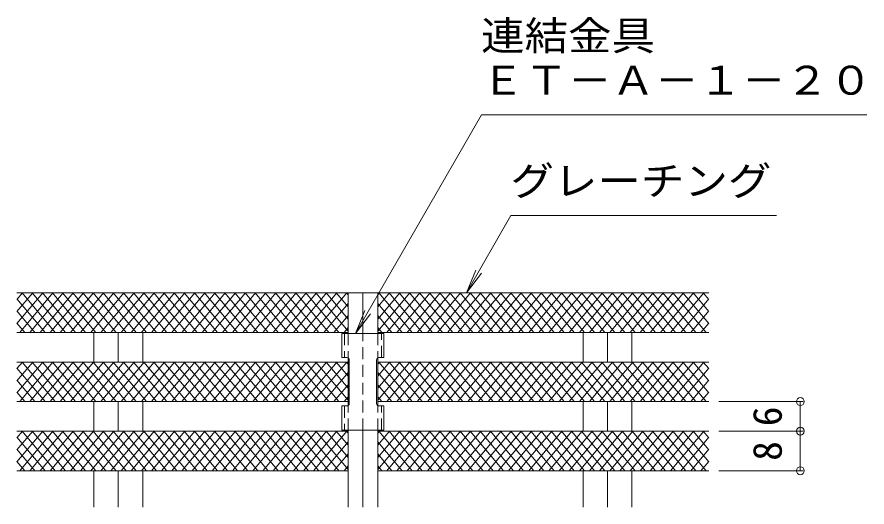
# Model space of a CAD drawing. Units: millimetres at full size, sheet at 1:2. Extents: x -192 to 130, y -269 to 237.
# Drawn here: x -41.8 to 130.2, y 128.6 to 227.8 of the extents above; entities that cross this region are included whole.
import ezdxf
from ezdxf.enums import TextEntityAlignment as Align

# ---------------------------------------------------------------- set-up
doc = ezdxf.new("R2010")
doc.units = ezdxf.units.MM
doc.header["$LTSCALE"] = 2
doc.header["$PDMODE"] = 32
doc.header["$PDSIZE"] = 1.6
doc.linetypes.add('DASHED1', pattern=[1.8, 1.2, -0.6])
for name, color, linetype, lineweight in [('0-5_寸法', 7, 'Continuous', 9), ('D-0_通り芯', 3, 'Continuous', 9), ('D-3_受枠', 7, 'Continuous', 9), ('D-4_寸法', 7, 'Continuous', 9)]:
    doc.layers.add(name, color=color, linetype=linetype, lineweight=lineweight)
doc.styles.add('ＭＳ ゴシック', font='')
doc.styles.get('ＭＳ ゴシック').set_extended_font_data('MS Gothic')

msp = doc.modelspace()

# ---------------------------------------------------------------- linework, layer by layer
at = {"layer": '0-5_寸法'}
for p, q in [((49.123, 171.96), (51.036, 176.58)), ((49.123, 171.96), (52.166, 175.927)), ((26.679, 163.76), (28.592, 168.38)), ((26.679, 163.76), (29.723, 167.727))]:
    msp.add_line(p, q, dxfattribs=at)
for points in [[(26.679, 163.76), (52.202, 207.968), (130.194, 207.968)], [(49.123, 171.96), (58.15, 187.596), (111.855, 187.596)]]:
    msp.add_lwpolyline(points, dxfattribs=at)
at = {"layer": 'D-0_通り芯'}
for p, q in [((-41.821, 165.736), (-36.598, 171.96)), ((-41.821, 168.18), (-38.649, 171.96)), ((-41.821, 170.624), (-40.7, 171.96)), ((-41.821, 171.96), (98.179, 171.96)), ((-36.131, 163.96), (-41.821, 170.741)), ((-41.26, 163.96), (-34.547, 171.96)), ((-34.081, 163.96), (-40.793, 171.96)), ((-39.209, 163.96), (-32.496, 171.96)), ((-32.03, 163.96), (-38.743, 171.96)), ((-37.158, 163.96), (-30.446, 171.96)), ((-29.979, 163.96), (-36.692, 171.96)), ((-35.107, 163.96), (-28.395, 171.96)), ((-27.928, 163.96), (-34.641, 171.96)), ((-33.057, 163.96), (-26.344, 171.96)), ((-25.877, 163.96), (-32.59, 171.96)), ((-31.006, 163.96), (-24.293, 171.96)), ((-23.826, 163.96), (-30.539, 171.96)), ((-28.955, 163.96), (-22.242, 171.96)), ((-21.776, 163.96), (-28.488, 171.96)), ((-26.904, 163.96), (-20.191, 171.96)), ((-19.725, 163.96), (-26.438, 171.96)), ((-24.853, 163.96), (-18.141, 171.96)), ((-17.674, 163.96), (-24.387, 171.96)), ((-22.802, 163.96), (-16.09, 171.96)), ((-15.623, 163.96), (-22.336, 171.96)), ((-20.752, 163.96), (-14.039, 171.96)), ((-13.572, 163.96), (-20.285, 171.96)), ((-18.701, 163.96), (-11.988, 171.96)), ((-11.521, 163.96), (-18.234, 171.96)), ((-16.65, 163.96), (-9.937, 171.96)), ((-9.471, 163.96), (-16.183, 171.96)), ((-14.599, 163.96), (-7.886, 171.96)), ((-7.42, 163.96), (-14.133, 171.96)), ((-12.548, 163.96), (-5.836, 171.96)), ((-5.369, 163.96), (-12.082, 171.96)), ((-10.497, 163.96), (-3.785, 171.96)), ((-3.318, 163.96), (-10.031, 171.96)), ((-8.447, 163.96), (-1.734, 171.96)), ((-1.267, 163.96), (-7.98, 171.96)), ((-6.396, 163.96), (0.317, 171.96)), ((0.784, 163.96), (-5.929, 171.96)), ((-4.345, 163.96), (2.368, 171.96)), ((2.834, 163.96), (-3.878, 171.96)), ((-2.294, 163.96), (4.419, 171.96)), ((4.885, 163.96), (-1.828, 171.96)), ((-0.243, 163.96), (6.469, 171.96)), ((6.936, 163.96), (0.223, 171.96)), ((1.807, 163.96), (8.52, 171.96)), ((8.987, 163.96), (2.274, 171.96)), ((3.858, 163.96), (10.571, 171.96)), ((11.037, 163.96), (4.325, 171.96)), ((5.909, 163.96), (12.622, 171.96)), ((13.088, 163.96), (6.375, 171.96)), ((7.96, 163.96), (14.672, 171.96)), ((15.139, 163.96), (8.426, 171.96)), ((10.01, 163.96), (16.723, 171.96)), ((17.19, 163.96), (10.477, 171.96)), ((12.061, 163.96), (18.774, 171.96)), ((19.241, 163.96), (12.528, 171.96)), ((14.112, 163.96), (20.825, 171.96)), ((21.291, 163.96), (14.579, 171.96)), ((16.163, 163.96), (22.876, 171.96)), ((23.342, 163.96), (16.629, 171.96)), ((18.214, 163.96), (24.926, 171.96)), ((25.179, 164.215), (18.68, 171.96)), ((25.179, 166.659), (20.731, 171.96)), ((25.179, 169.103), (22.782, 171.96)), ((25.179, 171.547), (24.832, 171.96)), ((25.179, 163.76), (25.179, 171.96)), ((28.179, 163.76), (28.179, 171.96)), ((31.179, 171.547), (31.525, 171.96)), ((31.179, 169.103), (33.576, 171.96)), ((31.179, 166.659), (35.627, 171.96)), ((31.179, 164.215), (37.678, 171.96)), ((31.179, 163.76), (31.179, 171.96)), ((38.144, 163.96), (31.432, 171.96)), ((33.016, 163.96), (39.729, 171.96)), ((40.195, 163.96), (33.482, 171.96)), ((35.067, 163.96), (41.779, 171.96)), ((42.246, 163.96), (35.533, 171.96)), ((37.117, 163.96), (43.83, 171.96)), ((44.297, 163.96), (37.584, 171.96)), ((39.168, 163.96), (45.881, 171.96)), ((46.347, 163.96), (39.635, 171.96)), ((41.219, 163.96), (47.932, 171.96)), ((48.398, 163.96), (41.685, 171.96)), ((43.27, 163.96), (49.982, 171.96)), ((50.449, 163.96), (43.736, 171.96)), ((45.32, 163.96), (52.033, 171.96)), ((52.5, 163.96), (45.787, 171.96)), ((47.371, 163.96), (54.084, 171.96)), ((54.551, 163.96), (47.838, 171.96)), ((49.422, 163.96), (56.135, 171.96)), ((56.601, 163.96), (49.889, 171.96)), ((51.473, 163.96), (58.186, 171.96)), ((58.652, 163.96), (51.939, 171.96)), ((53.523, 163.96), (60.236, 171.96)), ((60.703, 163.96), (53.99, 171.96)), ((55.574, 163.96), (62.287, 171.96)), ((62.754, 163.96), (56.041, 171.96)), ((57.625, 163.96), (64.338, 171.96)), ((64.804, 163.96), (58.092, 171.96)), ((59.676, 163.96), (66.389, 171.96)), ((66.855, 163.96), (60.143, 171.96)), ((61.727, 163.96), (68.44, 171.96)), ((68.906, 163.96), (62.193, 171.96)), ((63.778, 163.96), (70.49, 171.96)), ((70.957, 163.96), (64.244, 171.96)), ((65.828, 163.96), (72.541, 171.96)), ((73.008, 163.96), (66.295, 171.96)), ((67.879, 163.96), (74.592, 171.96)), ((75.059, 163.96), (68.346, 171.96)), ((69.93, 163.96), (76.643, 171.96)), ((77.11, 163.96), (70.397, 171.96)), ((71.981, 163.96), (78.694, 171.96)), ((79.16, 163.96), (72.448, 171.96)), ((74.032, 163.96), (80.745, 171.96)), ((81.211, 163.96), (74.499, 171.96)), ((76.083, 163.96), (82.796, 171.96)), ((83.262, 163.96), (76.549, 171.96)), ((78.134, 163.96), (84.846, 171.96)), ((85.313, 163.96), (78.6, 171.96)), ((80.184, 163.96), (86.897, 171.96)), ((87.364, 163.96), (80.651, 171.96)), ((82.235, 163.96), (88.948, 171.96)), ((89.415, 163.96), (82.702, 171.96)), ((84.286, 163.96), (90.999, 171.96)), ((91.465, 163.96), (84.753, 171.96)), ((86.337, 163.96), (93.05, 171.96)), ((93.516, 163.96), (86.804, 171.96)), ((88.388, 163.96), (95.101, 171.96)), ((95.567, 163.96), (88.854, 171.96)), ((90.439, 163.96), (97.151, 171.96)), ((97.618, 163.96), (90.905, 171.96)), ((92.489, 163.96), (98.179, 170.741)), ((98.179, 165.736), (92.956, 171.96)), ((98.179, 168.18), (95.007, 171.96)), ((98.179, 170.624), (97.058, 171.96)), ((20.264, 163.96), (25.179, 169.817)), ((36.094, 163.96), (31.179, 169.817)), ((-38.182, 163.96), (-41.821, 168.297)), ((22.315, 163.96), (25.179, 167.373)), ((34.043, 163.96), (31.179, 167.373)), ((94.54, 163.96), (98.179, 168.297)), ((-40.233, 163.96), (-41.821, 165.853)), ((96.591, 163.96), (98.179, 165.853)), ((-41.821, 163.96), (25.179, 163.96)), ((-26.271, 157.96), (-26.271, 163.96)), ((-21.321, 157.96), (-21.321, 163.96)), ((-16.371, 157.96), (-16.371, 163.96)), ((24.366, 163.96), (25.179, 164.929)), ((31.992, 163.96), (31.179, 164.929)), ((98.179, 163.96), (31.179, 163.96)), ((72.729, 157.96), (72.729, 163.96)), ((77.679, 157.96), (77.679, 163.96)), ((82.629, 157.96), (82.629, 163.96)), ((25.179, 149.127), (25.179, 158.793)), ((31.179, 149.127), (31.179, 158.793)), ((-41.821, 151.736), (-36.598, 157.96)), ((-41.821, 154.18), (-38.649, 157.96)), ((-41.821, 156.624), (-40.7, 157.96)), ((-41.821, 157.96), (25.179, 157.96)), ((-36.131, 149.96), (-41.821, 156.741)), ((-41.26, 149.96), (-34.547, 157.96)), ((-34.081, 149.96), (-40.793, 157.96)), ((-39.209, 149.96), (-32.496, 157.96)), ((-32.03, 149.96), (-38.743, 157.96)), ((-37.158, 149.96), (-30.446, 157.96)), ((-29.979, 149.96), (-36.692, 157.96)), ((-35.107, 149.96), (-28.395, 157.96)), ((-27.928, 149.96), (-34.641, 157.96)), ((-33.057, 149.96), (-26.344, 157.96)), ((-25.877, 149.96), (-32.59, 157.96)), ((-31.006, 149.96), (-24.293, 157.96)), ((-23.826, 149.96), (-30.539, 157.96)), ((-28.955, 149.96), (-22.242, 157.96)), ((-21.776, 149.96), (-28.488, 157.96)), ((-26.904, 149.96), (-20.191, 157.96)), ((-19.725, 149.96), (-26.438, 157.96)), ((-24.853, 149.96), (-18.141, 157.96)), ((-17.674, 149.96), (-24.387, 157.96)), ((-22.802, 149.96), (-16.09, 157.96)), ((-15.623, 149.96), (-22.336, 157.96)), ((-20.752, 149.96), (-14.039, 157.96)), ((-13.572, 149.96), (-20.285, 157.96)), ((-18.701, 149.96), (-11.988, 157.96)), ((-11.521, 149.96), (-18.234, 157.96)), ((-16.65, 149.96), (-9.937, 157.96)), ((-9.471, 149.96), (-16.183, 157.96)), ((-14.599, 149.96), (-7.886, 157.96)), ((-7.42, 149.96), (-14.133, 157.96)), ((-12.548, 149.96), (-5.836, 157.96)), ((-5.369, 149.96), (-12.082, 157.96)), ((-10.497, 149.96), (-3.785, 157.96)), ((-3.318, 149.96), (-10.031, 157.96)), ((-8.447, 149.96), (-1.734, 157.96)), ((-1.267, 149.96), (-7.98, 157.96)), ((-6.396, 149.96), (0.317, 157.96)), ((0.784, 149.96), (-5.929, 157.96)), ((-4.345, 149.96), (2.368, 157.96)), ((2.834, 149.96), (-3.878, 157.96)), ((-2.294, 149.96), (4.419, 157.96)), ((4.885, 149.96), (-1.828, 157.96)), ((-0.243, 149.96), (6.469, 157.96)), ((6.936, 149.96), (0.223, 157.96)), ((1.807, 149.96), (8.52, 157.96)), ((8.987, 149.96), (2.274, 157.96)), ((3.858, 149.96), (10.571, 157.96)), ((11.037, 149.96), (4.325, 157.96)), ((5.909, 149.96), (12.622, 157.96)), ((13.088, 149.96), (6.375, 157.96)), ((7.96, 149.96), (14.672, 157.96)), ((15.139, 149.96), (8.426, 157.96)), ((10.01, 149.96), (16.723, 157.96)), ((17.19, 149.96), (10.477, 157.96)), ((12.061, 149.96), (18.774, 157.96)), ((19.241, 149.96), (12.528, 157.96)), ((14.112, 149.96), (20.825, 157.96)), ((21.291, 149.96), (14.579, 157.96)), ((16.163, 149.96), (22.876, 157.96)), ((23.342, 149.96), (16.629, 157.96)), ((18.214, 149.96), (24.926, 157.96)), ((25.179, 150.215), (18.68, 157.96)), ((25.179, 152.659), (20.731, 157.96)), ((25.179, 155.103), (22.782, 157.96)), ((25.179, 157.547), (24.832, 157.96)), ((31.179, 157.547), (31.525, 157.96)), ((31.179, 155.103), (33.576, 157.96)), ((31.179, 152.659), (35.627, 157.96)), ((31.179, 150.215), (37.678, 157.96)), ((98.179, 157.96), (31.179, 157.96)), ((38.144, 149.96), (31.432, 157.96)), ((33.016, 149.96), (39.729, 157.96)), ((40.195, 149.96), (33.482, 157.96)), ((35.067, 149.96), (41.779, 157.96)), ((42.246, 149.96), (35.533, 157.96)), ((37.117, 149.96), (43.83, 157.96)), ((44.297, 149.96), (37.584, 157.96)), ((39.168, 149.96), (45.881, 157.96)), ((46.347, 149.96), (39.635, 157.96)), ((41.219, 149.96), (47.932, 157.96)), ((48.398, 149.96), (41.685, 157.96)), ((43.27, 149.96), (49.982, 157.96)), ((50.449, 149.96), (43.736, 157.96)), ((45.32, 149.96), (52.033, 157.96)), ((52.5, 149.96), (45.787, 157.96)), ((47.371, 149.96), (54.084, 157.96)), ((54.551, 149.96), (47.838, 157.96)), ((49.422, 149.96), (56.135, 157.96)), ((56.601, 149.96), (49.889, 157.96)), ((51.473, 149.96), (58.186, 157.96)), ((58.652, 149.96), (51.939, 157.96)), ((53.523, 149.96), (60.236, 157.96)), ((60.703, 149.96), (53.99, 157.96)), ((55.574, 149.96), (62.287, 157.96)), ((62.754, 149.96), (56.041, 157.96)), ((57.625, 149.96), (64.338, 157.96)), ((64.804, 149.96), (58.092, 157.96)), ((59.676, 149.96), (66.389, 157.96)), ((66.855, 149.96), (60.143, 157.96)), ((61.727, 149.96), (68.44, 157.96)), ((68.906, 149.96), (62.193, 157.96)), ((63.778, 149.96), (70.49, 157.96)), ((70.957, 149.96), (64.244, 157.96)), ((65.828, 149.96), (72.541, 157.96)), ((73.008, 149.96), (66.295, 157.96)), ((67.879, 149.96), (74.592, 157.96)), ((75.059, 149.96), (68.346, 157.96)), ((69.93, 149.96), (76.643, 157.96)), ((77.11, 149.96), (70.397, 157.96)), ((71.981, 149.96), (78.694, 157.96)), ((79.16, 149.96), (72.448, 157.96)), ((74.032, 149.96), (80.745, 157.96)), ((81.211, 149.96), (74.499, 157.96)), ((76.083, 149.96), (82.796, 157.96)), ((83.262, 149.96), (76.549, 157.96)), ((78.134, 149.96), (84.846, 157.96)), ((85.313, 149.96), (78.6, 157.96)), ((80.184, 149.96), (86.897, 157.96)), ((87.364, 149.96), (80.651, 157.96)), ((82.235, 149.96), (88.948, 157.96)), ((89.415, 149.96), (82.702, 157.96)), ((84.286, 149.96), (90.999, 157.96)), ((91.465, 149.96), (84.753, 157.96)), ((86.337, 149.96), (93.05, 157.96)), ((93.516, 149.96), (86.804, 157.96)), ((88.388, 149.96), (95.101, 157.96)), ((95.567, 149.96), (88.854, 157.96)), ((90.439, 149.96), (97.151, 157.96)), ((97.618, 149.96), (90.905, 157.96)), ((92.489, 149.96), (98.179, 156.741)), ((98.179, 151.736), (92.956, 157.96)), ((98.179, 154.18), (95.007, 157.96)), ((98.179, 156.624), (97.058, 157.96)), ((20.264, 149.96), (25.179, 155.817)), ((36.094, 149.96), (31.179, 155.817)), ((-38.182, 149.96), (-41.821, 154.297)), ((22.315, 149.96), (25.179, 153.373)), ((34.043, 149.96), (31.179, 153.373)), ((94.54, 149.96), (98.179, 154.297)), ((-40.233, 149.96), (-41.821, 151.853)), ((96.591, 149.96), (98.179, 151.853)), ((-41.821, 149.96), (25.179, 149.96)), ((-26.271, 143.96), (-26.271, 149.96)), ((-21.321, 143.96), (-21.321, 149.96)), ((-16.371, 143.96), (-16.371, 149.96)), ((24.366, 149.96), (25.179, 150.929)), ((31.992, 149.96), (31.179, 150.929)), ((98.179, 149.96), (31.179, 149.96)), ((72.729, 143.96), (72.729, 149.96)), ((77.679, 143.96), (77.679, 149.96)), ((82.629, 143.96), (82.629, 149.96)), ((-41.821, 137.736), (-36.598, 143.96)), ((-41.821, 140.18), (-38.649, 143.96)), ((-41.821, 142.624), (-40.7, 143.96)), ((-41.821, 143.96), (25.179, 143.96)), ((-41.26, 135.96), (-34.547, 143.96)), ((-34.081, 135.96), (-40.793, 143.96)), ((-39.209, 135.96), (-32.496, 143.96)), ((-32.03, 135.96), (-38.743, 143.96)), ((-37.158, 135.96), (-30.446, 143.96)), ((-29.979, 135.96), (-36.692, 143.96)), ((-35.107, 135.96), (-28.395, 143.96)), ((-27.928, 135.96), (-34.641, 143.96)), ((-33.057, 135.96), (-26.344, 143.96)), ((-25.877, 135.96), (-32.59, 143.96)), ((-31.006, 135.96), (-24.293, 143.96)), ((-23.826, 135.96), (-30.539, 143.96)), ((-28.955, 135.96), (-22.242, 143.96)), ((-21.776, 135.96), (-28.488, 143.96)), ((-26.904, 135.96), (-20.191, 143.96)), ((-19.725, 135.96), (-26.438, 143.96)), ((-24.853, 135.96), (-18.141, 143.96)), ((-17.674, 135.96), (-24.387, 143.96)), ((-22.802, 135.96), (-16.09, 143.96)), ((-15.623, 135.96), (-22.336, 143.96)), ((-20.752, 135.96), (-14.039, 143.96)), ((-13.572, 135.96), (-20.285, 143.96)), ((-18.701, 135.96), (-11.988, 143.96)), ((-11.521, 135.96), (-18.234, 143.96)), ((-16.65, 135.96), (-9.937, 143.96)), ((-9.471, 135.96), (-16.183, 143.96)), ((-14.599, 135.96), (-7.886, 143.96)), ((-7.42, 135.96), (-14.133, 143.96)), ((-12.548, 135.96), (-5.836, 143.96)), ((-5.369, 135.96), (-12.082, 143.96)), ((-10.497, 135.96), (-3.785, 143.96)), ((-3.318, 135.96), (-10.031, 143.96)), ((-8.447, 135.96), (-1.734, 143.96)), ((-1.267, 135.96), (-7.98, 143.96)), ((-6.396, 135.96), (0.317, 143.96)), ((0.784, 135.96), (-5.929, 143.96)), ((-4.345, 135.96), (2.368, 143.96)), ((2.834, 135.96), (-3.878, 143.96)), ((-2.294, 135.96), (4.419, 143.96)), ((4.885, 135.96), (-1.828, 143.96)), ((-0.243, 135.96), (6.469, 143.96)), ((6.936, 135.96), (0.223, 143.96)), ((1.807, 135.96), (8.52, 143.96)), ((8.987, 135.96), (2.274, 143.96)), ((3.858, 135.96), (10.571, 143.96)), ((11.037, 135.96), (4.325, 143.96)), ((5.909, 135.96), (12.622, 143.96)), ((13.088, 135.96), (6.375, 143.96)), ((7.96, 135.96), (14.672, 143.96)), ((15.139, 135.96), (8.426, 143.96)), ((10.01, 135.96), (16.723, 143.96)), ((17.19, 135.96), (10.477, 143.96)), ((12.061, 135.96), (18.774, 143.96)), ((19.241, 135.96), (12.528, 143.96)), ((14.112, 135.96), (20.825, 143.96)), ((21.291, 135.96), (14.579, 143.96)), ((16.163, 135.96), (22.876, 143.96)), ((23.342, 135.96), (16.629, 143.96)), ((18.214, 135.96), (24.926, 143.96)), ((25.179, 136.215), (18.68, 143.96)), ((25.179, 138.659), (20.731, 143.96)), ((25.179, 141.103), (22.782, 143.96)), ((25.179, 143.547), (24.832, 143.96)), ((25.179, 128.616), (25.179, 144.16)), ((28.179, 128.616), (28.179, 144.16)), ((31.179, 128.616), (31.179, 144.16)), ((31.179, 143.547), (31.525, 143.96)), ((31.179, 141.103), (33.576, 143.96)), ((31.179, 138.659), (35.627, 143.96)), ((31.179, 136.215), (37.678, 143.96)), ((98.179, 143.96), (31.179, 143.96)), ((38.144, 135.96), (31.432, 143.96)), ((33.016, 135.96), (39.729, 143.96)), ((40.195, 135.96), (33.482, 143.96)), ((35.067, 135.96), (41.779, 143.96)), ((42.246, 135.96), (35.533, 143.96)), ((37.117, 135.96), (43.83, 143.96)), ((44.297, 135.96), (37.584, 143.96)), ((39.168, 135.96), (45.881, 143.96)), ((46.347, 135.96), (39.635, 143.96)), ((41.219, 135.96), (47.932, 143.96)), ((48.398, 135.96), (41.685, 143.96)), ((43.27, 135.96), (49.982, 143.96)), ((50.449, 135.96), (43.736, 143.96)), ((45.32, 135.96), (52.033, 143.96)), ((52.5, 135.96), (45.787, 143.96)), ((47.371, 135.96), (54.084, 143.96)), ((54.551, 135.96), (47.838, 143.96)), ((49.422, 135.96), (56.135, 143.96)), ((56.601, 135.96), (49.889, 143.96)), ((51.473, 135.96), (58.186, 143.96)), ((58.652, 135.96), (51.939, 143.96)), ((53.523, 135.96), (60.236, 143.96)), ((60.703, 135.96), (53.99, 143.96)), ((55.574, 135.96), (62.287, 143.96)), ((62.754, 135.96), (56.041, 143.96)), ((57.625, 135.96), (64.338, 143.96)), ((64.804, 135.96), (58.092, 143.96)), ((59.676, 135.96), (66.389, 143.96)), ((66.855, 135.96), (60.143, 143.96)), ((61.727, 135.96), (68.44, 143.96)), ((68.906, 135.96), (62.193, 143.96)), ((63.778, 135.96), (70.49, 143.96)), ((70.957, 135.96), (64.244, 143.96)), ((65.828, 135.96), (72.541, 143.96)), ((73.008, 135.96), (66.295, 143.96)), ((67.879, 135.96), (74.592, 143.96)), ((75.059, 135.96), (68.346, 143.96)), ((69.93, 135.96), (76.643, 143.96)), ((77.11, 135.96), (70.397, 143.96)), ((71.981, 135.96), (78.694, 143.96)), ((79.16, 135.96), (72.448, 143.96)), ((74.032, 135.96), (80.745, 143.96)), ((81.211, 135.96), (74.499, 143.96)), ((76.083, 135.96), (82.796, 143.96)), ((83.262, 135.96), (76.549, 143.96)), ((78.134, 135.96), (84.846, 143.96)), ((85.313, 135.96), (78.6, 143.96)), ((80.184, 135.96), (86.897, 143.96)), ((87.364, 135.96), (80.651, 143.96)), ((82.235, 135.96), (88.948, 143.96)), ((89.415, 135.96), (82.702, 143.96)), ((84.286, 135.96), (90.999, 143.96)), ((91.465, 135.96), (84.753, 143.96)), ((86.337, 135.96), (93.05, 143.96)), ((93.516, 135.96), (86.804, 143.96)), ((88.388, 135.96), (95.101, 143.96)), ((95.567, 135.96), (88.854, 143.96)), ((90.439, 135.96), (97.151, 143.96)), ((97.618, 135.96), (90.905, 143.96)), ((98.179, 137.736), (92.956, 143.96)), ((98.179, 140.18), (95.007, 143.96)), ((98.179, 142.624), (97.058, 143.96)), ((-36.131, 135.96), (-41.821, 142.741)), ((20.264, 135.96), (25.179, 141.817)), ((36.094, 135.96), (31.179, 141.817)), ((92.489, 135.96), (98.179, 142.741)), ((-38.182, 135.96), (-41.821, 140.297)), ((22.315, 135.96), (25.179, 139.373)), ((34.043, 135.96), (31.179, 139.373)), ((94.54, 135.96), (98.179, 140.297)), ((-40.233, 135.96), (-41.821, 137.853)), ((96.591, 135.96), (98.179, 137.853)), ((-41.821, 135.96), (25.179, 135.96)), ((-26.271, 128.616), (-26.271, 135.96)), ((-21.321, 128.616), (-21.321, 135.96)), ((-16.371, 128.616), (-16.371, 135.96)), ((24.366, 135.96), (25.179, 136.929)), ((31.992, 135.96), (31.179, 136.929)), ((98.179, 135.96), (31.179, 135.96)), ((72.729, 128.616), (72.729, 135.96)), ((77.679, 128.616), (77.679, 135.96)), ((82.629, 128.616), (82.629, 135.96))]:
    msp.add_line(p, q, dxfattribs=at)
at = {"layer": 'D-0_通り芯', "linetype": 'DASHED1'}
for p, q in [((25.179, 163.76), (25.179, 158.793)), ((28.179, 144.16), (28.179, 163.76)), ((31.179, 163.76), (31.179, 158.793)), ((25.179, 144.16), (25.179, 149.127)), ((31.179, 144.16), (31.179, 149.127))]:
    msp.add_line(p, q, dxfattribs=at)
at = {"layer": 'D-3_受枠'}
for p, q in [((23.929, 163.76), (23.929, 158.86)), ((32.429, 163.76), (23.929, 163.76)), ((32.429, 158.86), (32.429, 163.76)), ((24.929, 158.86), (23.929, 158.86)), ((25.429, 149.56), (25.429, 158.36)), ((30.929, 149.56), (30.929, 158.36)), ((32.429, 158.86), (31.429, 158.86)), ((23.929, 149.06), (23.929, 144.16)), ((24.929, 149.06), (23.929, 149.06)), ((32.429, 149.06), (31.429, 149.06)), ((32.429, 144.16), (32.429, 149.06)), ((32.429, 144.16), (23.929, 144.16))]:
    msp.add_line(p, q, dxfattribs=at)
at = {"layer": 'D-3_受枠', "linetype": 'DASHED1'}
for p, q in [((24.429, 163.76), (24.429, 158.86)), ((31.929, 158.86), (31.929, 163.76)), ((24.429, 149.06), (24.429, 144.16)), ((31.929, 144.16), (31.929, 149.06))]:
    msp.add_line(p, q, dxfattribs=at)
at = {"layer": 'D-3_受枠'}
for centre, start, end in [((24.929, 158.36), 0, 90), ((31.429, 158.36), 90, 180), ((24.929, 149.56), 270, 0), ((31.429, 149.56), 180, 270)]:
    msp.add_arc(centre, 0.5, start, end, dxfattribs=at)
at = {"layer": 'D-4_寸法'}
for p, q in [((117.3, 149.96), (100.178, 149.96)), ((116.7, 143.96), (116.7, 149.96)), ((117.3, 143.96), (100.178, 143.96)), ((116.7, 135.96), (116.7, 143.96)), ((117.3, 135.96), (100.178, 135.96))]:
    msp.add_line(p, q, dxfattribs=at)
for p in [(116.7, 149.96), (116.7, 143.96), (116.7, 135.96)]:
    msp.add_point(p, dxfattribs=at)

# ---------------------------------------------------------------- texts
at = {"layer": '0-5_寸法', "color": 2, "style": 'ＭＳ ゴシック', "width": 1.1}
for s, p in [('連結金具', (52.099, 219.308)), ('ＥＴ－Ａ－１－２０', (52.099, 210.308)), ('グレーチング', (58.047, 189.937))]:
    msp.add_text(s, height=5.865, dxfattribs=at).set_placement(p, align=Align.BOTTOM_LEFT)
at = {"layer": 'D-4_寸法', "color": 2, "style": 'ＭＳ ゴシック'}
for s, p in [('6', (114.7, 144.96)), ('8', (114.7, 137.96))]:
    msp.add_text(s, height=5.865, rotation=90, dxfattribs=at).set_placement(p, align=Align.BOTTOM_LEFT)

doc.saveas('drawing.dxf')
